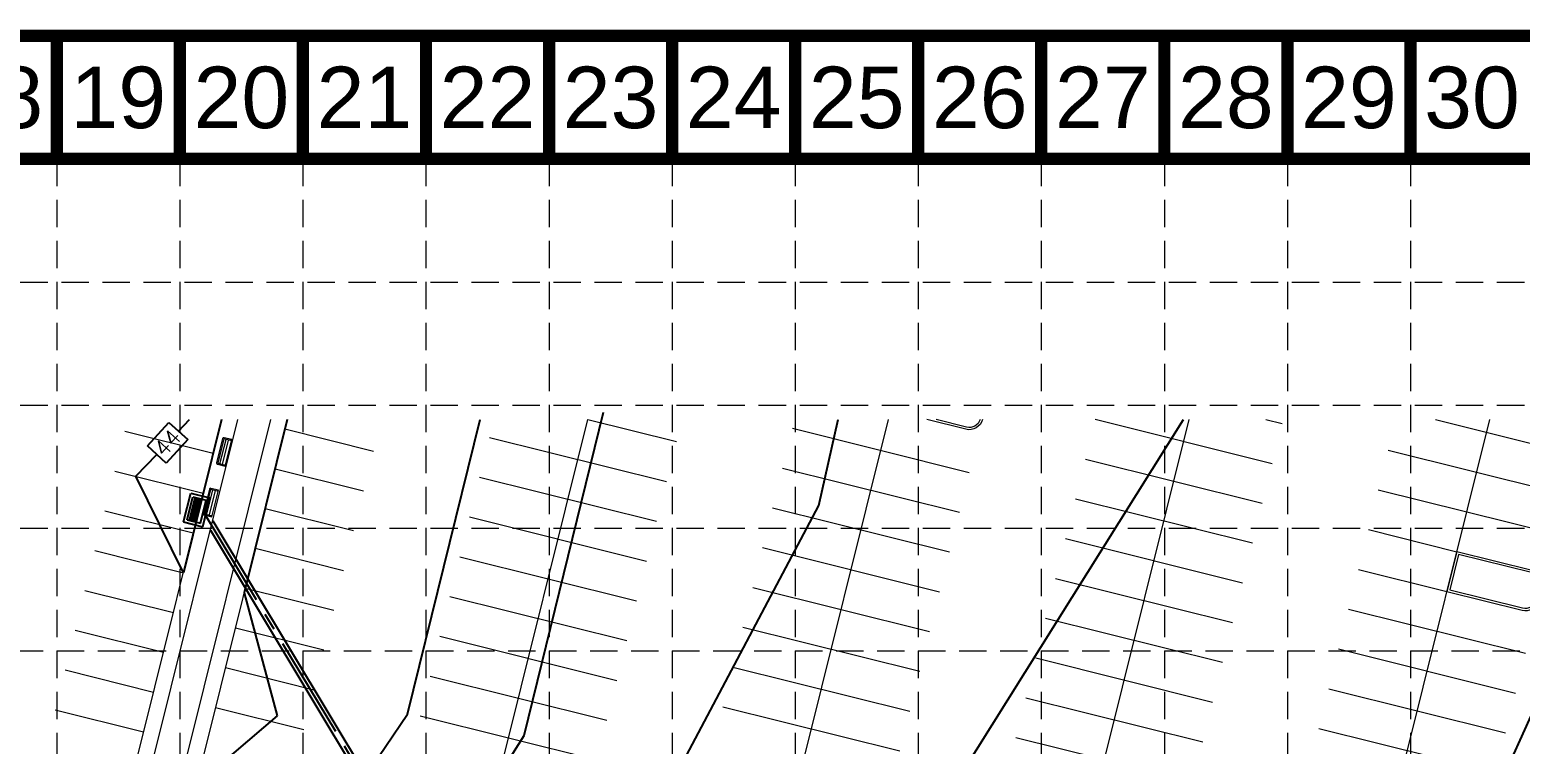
# Model space of a CAD drawing. Header units: feet. Extents: x 2597001 to 2598732, y 7017887 to 7019952.
# Drawn here: x 2597509.4 to 2597836.4, y 7018813.1 to 7018970 of the extents above; entities that cross this region are included whole.
import ezdxf
from ezdxf.enums import TextEntityAlignment as Align

# ---------------------------------------------------------------- set-up
doc = ezdxf.new("R2010")
doc.units = ezdxf.units.FT
doc.header["$LTSCALE"] = 30
doc.header["$MEASUREMENT"] = 0
doc.linetypes.add('18358A-BASE-GRAD$0$CENTER2', pattern=[1.125, 0.75, -0.125, 0.125, -0.125])
doc.linetypes.add('HIDDEN', pattern=[0.375, 0.25, -0.125])
for name, color, linetype in [('18358A-BASE-GRAD$0$D-INLET', 3, 'CONTINUOUS'), ('BASE', 7, 'CONTINUOUS'), ('GRID', 254, 'HIDDEN'), ('PC', 35, 'CONTINUOUS'), ('STORM', 5, 'CONTINUOUS')]:
    doc.layers.add(name, color=color, linetype=linetype)
for name, color, linetype, lineweight in [('18358A-BASE-SITE$0$18358A-BASE-SITE$0$A-Sidewalk', 1, 'CONTINUOUS', 20), ('18358A-BASE-SITE$0$BENCH', 210, 'CONTINUOUS', 18), ('18358A-BASE-SITE$0$Curb', 1, 'CONTINUOUS', 9), ('18358A-BASE-SITE$0$PARK-STRIP', 5, 'CONTINUOUS', 0)]:
    doc.layers.add(name, color=color, linetype=linetype, lineweight=lineweight)
doc.styles.add('L3.5-M', font='simplex.shx', dxfattribs={"height": 3.5})
doc.styles.get("Standard").update_dxf_attribs({"font": 'ARIAL.TTF'})

msp = doc.modelspace()

# ---------------------------------------------------------------- linework, layer by layer
at = {"layer": '18358A-BASE-GRAD$0$D-INLET', "color": 5}
for p, q in [((2597543.13, 7018861.93), (2597544.7, 7018868.24)), ((2597543.13, 7018861.93), (2597544.7, 7018868.24)), ((2597543.93, 7018862.42), (2597545.18, 7018867.43)), ((2597543.93, 7018862.42), (2597545.18, 7018867.43)), ((2597544.42, 7018862.29), (2597545.67, 7018867.31)), ((2597544.42, 7018862.29), (2597545.67, 7018867.31)), ((2597544.7, 7018868.24), (2597548.9, 7018867.19)), ((2597544.7, 7018868.24), (2597548.9, 7018867.19)), ((2597545.09, 7018864.92), (2597545.68, 7018867.28)), ((2597545.09, 7018864.92), (2597545.68, 7018867.28)), ((2597545.18, 7018867.43), (2597548.09, 7018866.7)), ((2597545.18, 7018867.43), (2597548.09, 7018866.7)), ((2597545.33, 7018865.86), (2597546.75, 7018865.51)), ((2597545.33, 7018865.86), (2597546.75, 7018865.51)), ((2597545.39, 7018866.1), (2597546.8, 7018865.75)), ((2597545.39, 7018866.1), (2597546.8, 7018865.75)), ((2597545.45, 7018866.34), (2597546.86, 7018865.98)), ((2597545.45, 7018866.34), (2597546.86, 7018865.98)), ((2597545.51, 7018866.57), (2597546.92, 7018866.22)), ((2597545.51, 7018866.57), (2597546.92, 7018866.22)), ((2597545.57, 7018866.81), (2597546.98, 7018866.46)), ((2597545.57, 7018866.81), (2597546.98, 7018866.46)), ((2597545.63, 7018867.05), (2597547.04, 7018866.69)), ((2597545.63, 7018867.05), (2597547.04, 7018866.69)), ((2597545.68, 7018867.28), (2597547.1, 7018866.93)), ((2597545.68, 7018867.28), (2597547.1, 7018866.93)), ((2597545.87, 7018861.93), (2597547.12, 7018866.94)), ((2597545.87, 7018861.93), (2597547.12, 7018866.94)), ((2597546.51, 7018864.56), (2597547.1, 7018866.93)), ((2597546.51, 7018864.56), (2597547.1, 7018866.93)), ((2597546.84, 7018861.69), (2597548.09, 7018866.7)), ((2597546.84, 7018861.69), (2597548.09, 7018866.7)), ((2597547.33, 7018860.88), (2597548.9, 7018867.19)), ((2597547.33, 7018860.88), (2597548.9, 7018867.19)), ((2597543.93, 7018862.42), (2597546.84, 7018861.69)), ((2597543.93, 7018862.42), (2597546.84, 7018861.69)), ((2597544.44, 7018862.31), (2597545.03, 7018864.67)), ((2597544.44, 7018862.31), (2597545.03, 7018864.67)), ((2597544.5, 7018862.54), (2597545.92, 7018862.19)), ((2597544.5, 7018862.54), (2597545.92, 7018862.19)), ((2597544.56, 7018862.78), (2597545.98, 7018862.43)), ((2597544.56, 7018862.78), (2597545.98, 7018862.43)), ((2597544.62, 7018863.02), (2597546.04, 7018862.66)), ((2597544.62, 7018863.02), (2597546.04, 7018862.66)), ((2597544.68, 7018863.25), (2597546.1, 7018862.9)), ((2597544.68, 7018863.25), (2597546.1, 7018862.9)), ((2597544.74, 7018863.49), (2597546.15, 7018863.14)), ((2597544.74, 7018863.49), (2597546.15, 7018863.14)), ((2597544.8, 7018863.73), (2597546.21, 7018863.38)), ((2597544.8, 7018863.73), (2597546.21, 7018863.38)), ((2597544.86, 7018863.96), (2597546.27, 7018863.61)), ((2597544.86, 7018863.96), (2597546.27, 7018863.61)), ((2597544.92, 7018864.2), (2597546.33, 7018863.85)), ((2597544.92, 7018864.2), (2597546.33, 7018863.85)), ((2597544.98, 7018864.44), (2597546.39, 7018864.09)), ((2597544.98, 7018864.44), (2597546.39, 7018864.09)), ((2597545.02, 7018864.7), (2597546.47, 7018864.34)), ((2597545.02, 7018864.7), (2597546.47, 7018864.34)), ((2597545.03, 7018864.67), (2597546.45, 7018864.32)), ((2597545.03, 7018864.67), (2597546.45, 7018864.32)), ((2597545.07, 7018864.9), (2597546.52, 7018864.54)), ((2597545.07, 7018864.9), (2597546.52, 7018864.54)), ((2597545.09, 7018864.92), (2597546.51, 7018864.56)), ((2597545.09, 7018864.92), (2597546.51, 7018864.56)), ((2597545.15, 7018865.15), (2597546.57, 7018864.8)), ((2597545.15, 7018865.15), (2597546.57, 7018864.8)), ((2597545.21, 7018865.39), (2597546.63, 7018865.04)), ((2597545.21, 7018865.39), (2597546.63, 7018865.04)), ((2597545.27, 7018865.63), (2597546.69, 7018865.27)), ((2597545.27, 7018865.63), (2597546.69, 7018865.27)), ((2597545.86, 7018861.96), (2597546.45, 7018864.32)), ((2597545.86, 7018861.96), (2597546.45, 7018864.32)), ((2597543.13, 7018861.93), (2597547.33, 7018860.88)), ((2597543.13, 7018861.93), (2597547.33, 7018860.88)), ((2597544.44, 7018862.31), (2597545.86, 7018861.96)), ((2597544.44, 7018862.31), (2597545.86, 7018861.96))]:
    msp.add_line(p, q, dxfattribs=at)
at = {"layer": '18358A-BASE-SITE$0$18358A-BASE-SITE$0$A-Sidewalk', "color": 7}
for p, q in [((2597525.2, 7018764.56), (2597555.08, 7018884.4)), ((2597532, 7018762.86), (2597562.3, 7018884.4))]:
    msp.add_line(p, q, dxfattribs=at)
at = {"layer": '18358A-BASE-SITE$0$BENCH', "color": 7}
for p, q in [((2597551.71, 7018880.23), (2597550.39, 7018874.89)), ((2597551.95, 7018880.17), (2597550.63, 7018874.83)), ((2597551.13, 7018874.71), (2597552.45, 7018880.05)), ((2597551.7, 7018874.57), (2597553.02, 7018879.9)), ((2597553.41, 7018879.81), (2597551.95, 7018880.17)), ((2597553.71, 7018879.99), (2597552.01, 7018880.41)), ((2597552.27, 7018874.17), (2597553.71, 7018879.99)), ((2597553.41, 7018879.81), (2597553.47, 7018880.05)), ((2597550.57, 7018874.59), (2597552.27, 7018874.17)), ((2597550.63, 7018874.83), (2597552.08, 7018874.47)), ((2597552.08, 7018874.47), (2597552.02, 7018874.23)), ((2597549.06, 7018869.06), (2597547.73, 7018863.72)), ((2597550.51, 7018868.7), (2597549.06, 7018869.06)), ((2597548.23, 7018863.6), (2597549.56, 7018868.94)), ((2597548.8, 7018863.46), (2597550.13, 7018868.8)), ((2597550.51, 7018868.7), (2597550.57, 7018868.94)), ((2597547.73, 7018863.72), (2597549.19, 7018863.36)), ((2597549.19, 7018863.36), (2597549.13, 7018863.12))]:
    msp.add_line(p, q, dxfattribs=at)
msp.add_lwpolyline([(2597549.37, 7018863.06), (2597550.81, 7018868.88), (2597549.12, 7018869.3, 0.414214), (2597548.81, 7018869.12), (2597547.49, 7018863.78, 0.414214), (2597547.67, 7018863.48)], format="xyb", close=True, dxfattribs=at)
for centre, start, end in [((2597551.95, 7018880.17), 76.065, 166.065), ((2597550.63, 7018874.83), 166.065, 256.065)]:
    msp.add_arc(centre, 0.25, start, end, dxfattribs=at)
at = {"layer": '18358A-BASE-SITE$0$Curb', "color": 7}
for p, q in [((2597523.49, 7018772.2), (2597551.47, 7018884.4)), ((2597565.9, 7018884.4), (2597537.08, 7018768.81))]:
    msp.add_line(p, q, dxfattribs=at)
for points in [[(2597718.43, 7018884.4, -0.409866), (2597714.8, 7018882.26), (2597706.21, 7018884.4)], [(2597717.91, 7018884.4, -0.394346), (2597714.92, 7018882.74), (2597708.28, 7018884.4)]]:
    msp.add_lwpolyline(points, format="xyb", dxfattribs=at)
for points in [[(2597822.51, 7018855.4), (2597820.33, 7018846.67), (2597836.82, 7018842.56, 0.414214), (2597840.46, 7018844.74), (2597841.19, 7018847.66, 0.414214), (2597839, 7018851.29)], [(2597822.87, 7018854.8), (2597820.94, 7018847.04), (2597836.94, 7018843.04, 0.414214), (2597839.98, 7018844.87), (2597840.7, 7018847.78, 0.414214), (2597838.88, 7018850.81)]]:
    msp.add_lwpolyline(points, format="xyb", close=True, dxfattribs=at)
at = {"layer": '18358A-BASE-SITE$0$PARK-STRIP', "color": 7}
for p, q in [((2597565.38, 7018882.34), (2597584.79, 7018877.5)), ((2597605.73, 7018779.6), (2597631.86, 7018884.4)), ((2597631.81, 7018884.4), (2597651.26, 7018879.55)), ((2597667.83, 7018764.11), (2597697.82, 7018884.4)), ((2597676.73, 7018882.48), (2597715.54, 7018872.8)), ((2597725.57, 7018731.16), (2597763.78, 7018884.4)), ((2597743.18, 7018884.46), (2597781.99, 7018874.78)), ((2597780.62, 7018884.4), (2597784.17, 7018883.51)), ((2597783.31, 7018698.22), (2597829.74, 7018884.4)), ((2597817.82, 7018884.4), (2597848.44, 7018876.76)), ((2597530.22, 7018881.83), (2597549.62, 7018876.99)), ((2597610.27, 7018880.49), (2597649.08, 7018870.82)), ((2597741, 7018875.73), (2597779.81, 7018866.05)), ((2597807.45, 7018877.71), (2597846.27, 7018868.03)), ((2597528.04, 7018873.1), (2597547.44, 7018868.26)), ((2597563.21, 7018873.6), (2597582.61, 7018868.76)), ((2597674.55, 7018873.74), (2597713.36, 7018864.07)), ((2597608.09, 7018871.76), (2597646.91, 7018862.08)), ((2597805.28, 7018868.98), (2597844.09, 7018859.3)), ((2597738.82, 7018866.99), (2597777.64, 7018857.32)), ((2597525.86, 7018864.36), (2597545.27, 7018859.52)), ((2597561.03, 7018864.87), (2597580.43, 7018860.03)), ((2597605.91, 7018863.03), (2597644.73, 7018853.35)), ((2597672.37, 7018865.01), (2597711.18, 7018855.33)), ((2597803.1, 7018860.24), (2597822.51, 7018855.4)), ((2597558.85, 7018856.14), (2597578.25, 7018851.3)), ((2597670.19, 7018856.28), (2597709.01, 7018846.6)), ((2597736.65, 7018858.26), (2597775.46, 7018848.58)), ((2597523.68, 7018855.63), (2597543.09, 7018850.79)), ((2597603.74, 7018854.3), (2597642.55, 7018844.62)), ((2597734.47, 7018849.53), (2597773.28, 7018839.85)), ((2597800.92, 7018851.51), (2597820.33, 7018846.67)), ((2597521.51, 7018846.9), (2597540.91, 7018842.06)), ((2597556.67, 7018847.4), (2597576.08, 7018842.57)), ((2597668.02, 7018847.55), (2597706.83, 7018837.87)), ((2597601.56, 7018845.56), (2597640.37, 7018835.89)), ((2597732.29, 7018840.8), (2597771.1, 7018831.12)), ((2597798.75, 7018842.78), (2597837.56, 7018833.1)), ((2597519.33, 7018838.16), (2597538.73, 7018833.33)), ((2597554.5, 7018838.67), (2597573.9, 7018833.83)), ((2597599.38, 7018836.83), (2597638.2, 7018827.15)), ((2597665.84, 7018838.81), (2597704.65, 7018829.14)), ((2597796.57, 7018834.04), (2597835.38, 7018824.37)), ((2597552.32, 7018829.94), (2597571.72, 7018825.1)), ((2597663.66, 7018830.08), (2597702.47, 7018820.4)), ((2597730.11, 7018832.06), (2597768.93, 7018822.39)), ((2597517.15, 7018829.43), (2597536.56, 7018824.59)), ((2597597.21, 7018828.1), (2597636.02, 7018818.42)), ((2597727.94, 7018823.33), (2597766.75, 7018813.65)), ((2597794.39, 7018825.31), (2597833.2, 7018815.64)), ((2597514.97, 7018820.7), (2597534.38, 7018815.86)), ((2597550.14, 7018821.21), (2597569.54, 7018816.37)), ((2597661.48, 7018821.35), (2597700.3, 7018811.67)), ((2597595.03, 7018819.37), (2597633.84, 7018809.69)), ((2597725.76, 7018814.6), (2597745.17, 7018809.76)), ((2597792.21, 7018816.58), (2597831.03, 7018806.9))]:
    msp.add_line(p, q, dxfattribs=at)
at = {"layer": 'BASE', "const_width": 2.7}
for points in [[(2597002.33, 7017888.62), (2598730.33, 7017888.62), (2598730.33, 7018968.62), (2597002.33, 7018968.62)], [(2597029.27, 7017915.61), (2598703.4, 7017915.56), (2598703.37, 7018941.63), (2597029.61, 7018941.66)]]:
    msp.add_lwpolyline(points, close=True, dxfattribs=at)
for points in [[(2597515.33, 7018941.62), (2597515.33, 7018968.62)], [(2597542.33, 7018941.62), (2597542.33, 7018968.62)], [(2597569.33, 7018941.62), (2597569.33, 7018968.62)], [(2597596.33, 7018941.62), (2597596.33, 7018968.62)], [(2597623.33, 7018941.62), (2597623.33, 7018968.62)], [(2597650.33, 7018941.62), (2597650.33, 7018968.62)], [(2597677.33, 7018941.62), (2597677.33, 7018968.62)], [(2597704.33, 7018941.62), (2597704.33, 7018968.62)], [(2597731.33, 7018941.62), (2597731.33, 7018968.62)], [(2597758.33, 7018941.62), (2597758.33, 7018968.62)], [(2597785.33, 7018941.62), (2597785.33, 7018968.62)], [(2597812.33, 7018941.62), (2597812.33, 7018968.62)]]:
    msp.add_lwpolyline(points, dxfattribs=at)
at = {"layer": 'GRID', "color": 252, "linetype": 'HIDDEN', "lineweight": 0, "ltscale": 0.8}
for p, q in [((2597515.33, 7018941.62), (2597515.33, 7017996.5)), ((2597542.33, 7018941.62), (2597542.33, 7017996.5)), ((2597569.33, 7018941.62), (2597569.33, 7017996.5)), ((2597596.33, 7018941.62), (2597596.33, 7017996.5)), ((2597623.33, 7018941.62), (2597623.33, 7017996.5)), ((2597650.33, 7018941.62), (2597650.33, 7017996.5)), ((2597677.33, 7018941.62), (2597677.33, 7017996.5)), ((2597704.33, 7018941.62), (2597704.33, 7017996.5)), ((2597731.33, 7018941.62), (2597731.33, 7017996.5)), ((2597758.33, 7018941.62), (2597758.33, 7017996.5)), ((2597785.33, 7018941.62), (2597785.33, 7017996.5)), ((2597812.33, 7018941.62), (2597812.33, 7017996.5)), ((2597030.32, 7018914.53), (2598704.32, 7018914.53)), ((2597030.32, 7018887.53), (2598704.32, 7018887.53)), ((2597030.32, 7018860.53), (2598704.32, 7018860.53)), ((2597029.33, 7018833.62), (2598703.33, 7018833.62))]:
    msp.add_line(p, q, dxfattribs=at)
at = {"layer": 'PC', "color": 35}
for p, q in [((2597635.18, 7018885.93), (2597617.79, 7018814.97)), ((2597535.19, 7018878.62), (2597539.91, 7018883.79)), ((2597539.91, 7018883.79), (2597544.05, 7018880.01)), ((2597542.05, 7018881.84), (2597544.47, 7018884.4)), ((2597551.47, 7018884.4), (2597543.09, 7018850.79)), ((2597565.9, 7018884.4), (2597556.42, 7018846.39)), ((2597592.24, 7018819.76), (2597608.19, 7018884.4)), ((2597682.53, 7018865.57), (2597686.77, 7018884.4)), ((2597713.65, 7018806.42), (2597762.55, 7018884.4)), ((2597544.05, 7018880.01), (2597539.33, 7018874.84)), ((2597532.69, 7018871.94), (2597537.24, 7018876.75)), ((2597539.33, 7018874.84), (2597535.19, 7018878.62)), ((2597543.09, 7018850.79), (2597532.69, 7018871.94)), ((2597645.09, 7018794.82), (2597682.53, 7018865.57)), ((2597556.42, 7018846.39), (2597563.69, 7018819.39)), ((2597848.92, 7018842.04), (2597832.92, 7018806.43)), ((2597563.69, 7018819.39), (2597545.92, 7018804.26)), ((2597580.61, 7018802.5), (2597592.24, 7018819.76)), ((2597617.79, 7018814.97), (2597596.79, 7018781.82))]:
    msp.add_line(p, q, dxfattribs=at)
at = {"layer": 'STORM', "linetype": '18358A-BASE-GRAD$0$CENTER2'}
msp.add_line((2597547.47, 7018864.2), (2597611.99, 7018756.81), dxfattribs=at)
msp.add_line((2597547.47, 7018864.2), (2597611.99, 7018756.81), dxfattribs=at)
at = {"layer": 'STORM', "color": 170}
for p, q in [((2597549.03, 7018860.14), (2597610.42, 7018757.98)), ((2597549.03, 7018860.14), (2597610.42, 7018757.98)), ((2597549.55, 7018862.19), (2597612.48, 7018757.46)), ((2597549.55, 7018862.19), (2597612.48, 7018757.46))]:
    msp.add_line(p, q, dxfattribs=at)

# ---------------------------------------------------------------- texts
at = {"layer": 'BASE'}
for s, p in [('18', (2597501.83, 7018955.12)), ('19', (2597528.83, 7018955.12)), ('20', (2597555.83, 7018955.12)), ('21', (2597582.83, 7018955.12)), ('22', (2597609.83, 7018955.12)), ('23', (2597636.83, 7018955.12)), ('24', (2597663.83, 7018955.12)), ('25', (2597690.83, 7018955.12)), ('26', (2597717.83, 7018955.12)), ('27', (2597744.83, 7018955.12)), ('28', (2597771.83, 7018955.12)), ('29', (2597798.83, 7018955.12)), ('30', (2597825.83, 7018955.12))]:
    msp.add_text(s, height=13.5, dxfattribs=at).set_placement(p, align=Align.MIDDLE_CENTER)
at = {"layer": 'PC', "color": 35, "style": 'L3.5-M'}
msp.add_text('44', height=3.5, rotation=47.5876, dxfattribs=at).set_placement((2597539.62, 7018879.32), align=Align.MIDDLE)

doc.saveas('drawing.dxf')
